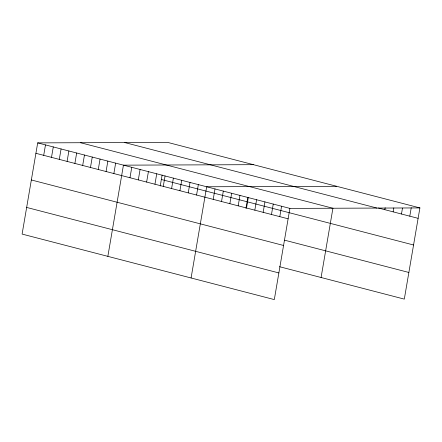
<?xml version="1.0" encoding="UTF-8"?>
<svg xmlns="http://www.w3.org/2000/svg" width="442" height="442" viewBox="0 0 442 442"><rect width="100%" height="100%" fill="white"/><g stroke="black" fill="none" stroke-linecap="round" stroke-linejoin="round"><path stroke-width="0.66" d="M419.9 207.917L167.689 142.407L37.692 142.882L22.1 234.083L274.311 299.593L289.902 208.392L419.9 207.917L404.308 299.118L279.466 266.692M43.703 155.335L45.487 144.91M51.499 157.358L53.283 146.932M59.294 159.385L61.079 148.96M67.09 161.407L68.875 150.982M74.886 163.429L76.665 153.009M82.682 165.457L84.461 155.032M90.477 167.479L92.256 157.059M98.273 169.507L100.052 159.081M106.069 171.529L107.848 161.109M113.865 173.557L115.644 163.131M107.854 256.36L123.44 165.153L253.443 164.678M129.981 177.745L131.766 167.319M138.307 179.905L140.086 169.479M146.628 182.065L148.413 171.64M154.949 184.226L156.733 173.8M160.231 186.027L162.109 175.049M163.275 186.391L165.054 175.966M171.595 188.552L173.38 178.126M179.922 190.712L181.701 180.286M188.242 192.872L190.027 182.447M196.568 195.038L198.347 184.612M191.082 277.974L206.674 186.773L336.671 186.297M213.21 199.359L214.994 188.933M221.536 201.519L223.315 191.099M229.857 203.685L231.641 193.259M238.183 205.845L239.962 195.419M245.984 208.304L247.863 197.32M246.503 208.005L248.288 197.58M254.83 210.165L256.609 199.745M263.15 212.331L264.935 201.906M271.471 214.492L273.255 204.066M279.797 216.652L281.576 206.226M321.08 277.499L332.937 208.149M384.827 209.69L385.159 207.74M393.148 211.856L393.816 207.944M401.474 214.016L402.474 208.154M409.795 216.177L411.242 207.707M378.424 208.027L418.115 218.337M124.788 142.567L376.998 208.072M80.588 142.727L332.798 208.232M37.692 142.882L289.902 208.392M161.352 179.491L413.563 244.995M35.907 153.308L288.118 218.812M284.665 240.199L408.867 272.46M31.349 179.966L283.565 245.47M26.658 207.431L278.869 272.935"/></g></svg>
